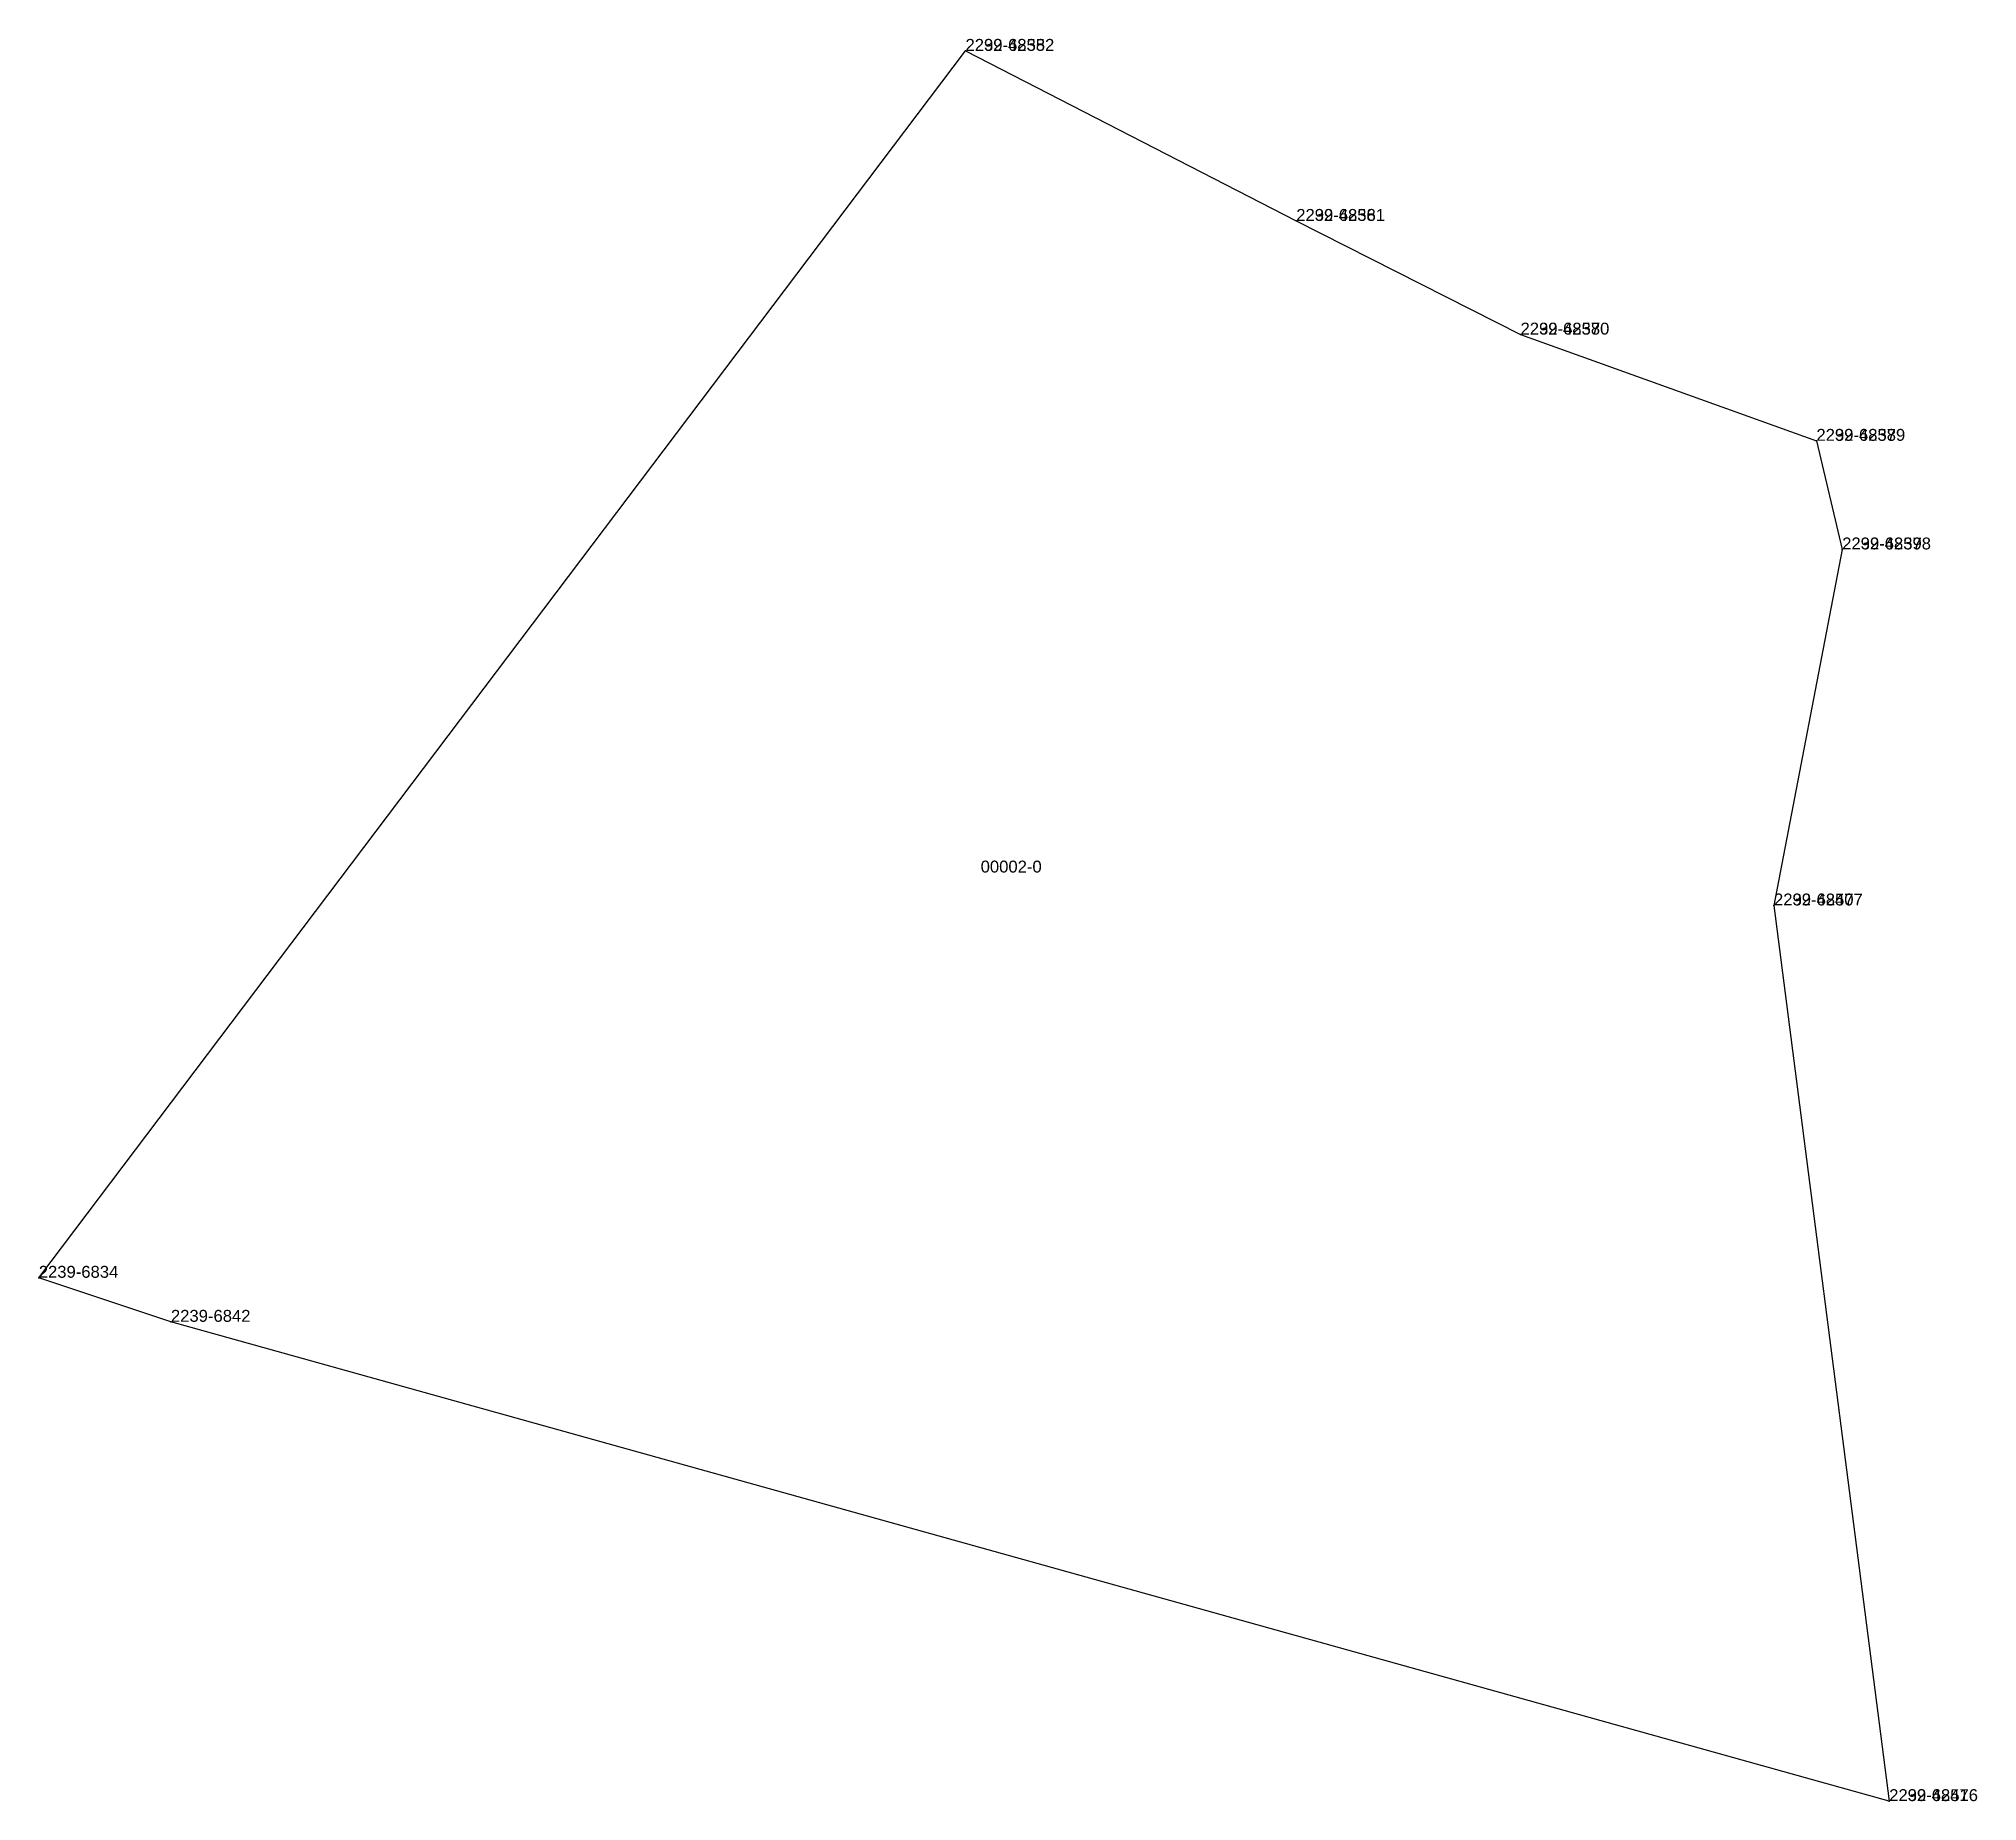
# Model space of a CAD drawing. Extents: x 7511586 to 7511716, y 4691106 to 4691225.
import ezdxf

# ---------------------------------------------------------------- set-up
doc = ezdxf.new("R2010")
doc.units = 0
doc.styles.get("Standard").update_dxf_attribs({"font": 'ARIAL.TTF', "width": 40, "oblique": 50})

msp = doc.modelspace()

# ---------------------------------------------------------------- linework, layer by layer
at = {"layer": 'Parcela Baze'}
msp.add_lwpolyline([(7511585.976, 4691141.278), (7511648.239, 4691223.742), (7511670.459, 4691212.312), (7511685.528, 4691204.671), (7511705.408, 4691197.531), (7511707.138, 4691190.231), (7511702.557, 4691166.302), (7511710.295, 4691106.105), (7511594.856, 4691138.318), (7511585.976, 4691141.278)], dxfattribs=at)
at = {"layer": 'Pikat'}
for p in [(7511648.239, 4691223.742), (7511648.239, 4691223.742), (7511670.459, 4691212.312), (7511670.459, 4691212.312), (7511685.528, 4691204.671), (7511685.528, 4691204.671), (7511705.408, 4691197.531), (7511705.408, 4691197.531), (7511707.138, 4691190.231), (7511707.138, 4691190.231), (7511702.557, 4691166.302), (7511702.557, 4691166.302), (7511585.976, 4691141.278), (7511594.856, 4691138.318), (7511710.295, 4691106.105), (7511710.295, 4691106.105)]:
    msp.add_point(p, dxfattribs=at)

# ---------------------------------------------------------------- texts
at = {"layer": 'Nr e Pikave Gjeodezike te Parceles Baze'}
for s, p in [('2239-6835', (7511648.239, 4691223.742)), ('2292-42582', (7511648.239, 4691223.742)), ('2239-6836', (7511670.459, 4691212.312)), ('2292-42581', (7511670.459, 4691212.312)), ('2239-6837', (7511685.528, 4691204.671)), ('2292-42580', (7511685.528, 4691204.671)), ('2239-6838', (7511705.408, 4691197.531)), ('2292-42579', (7511705.408, 4691197.531)), ('2239-6839', (7511707.138, 4691190.231)), ('2292-42578', (7511707.138, 4691190.231)), ('2292-42577', (7511702.557, 4691166.302)), ('2239-6840', (7511702.557, 4691166.302)), ('2239-6834', (7511585.976, 4691141.278)), ('2239-6842', (7511594.856, 4691138.318)), ('2292-42576', (7511710.295, 4691106.105)), ('2239-6841', (7511710.295, 4691106.105))]:
    msp.add_text(s, height=0.8, dxfattribs=at).set_placement(p)
at = {"layer": 'Nr Parceles Baze'}
msp.add_text('00002-0', height=0.8, dxfattribs=at).set_placement((7511649.257, 4691168.514))

doc.saveas('drawing.dxf')
